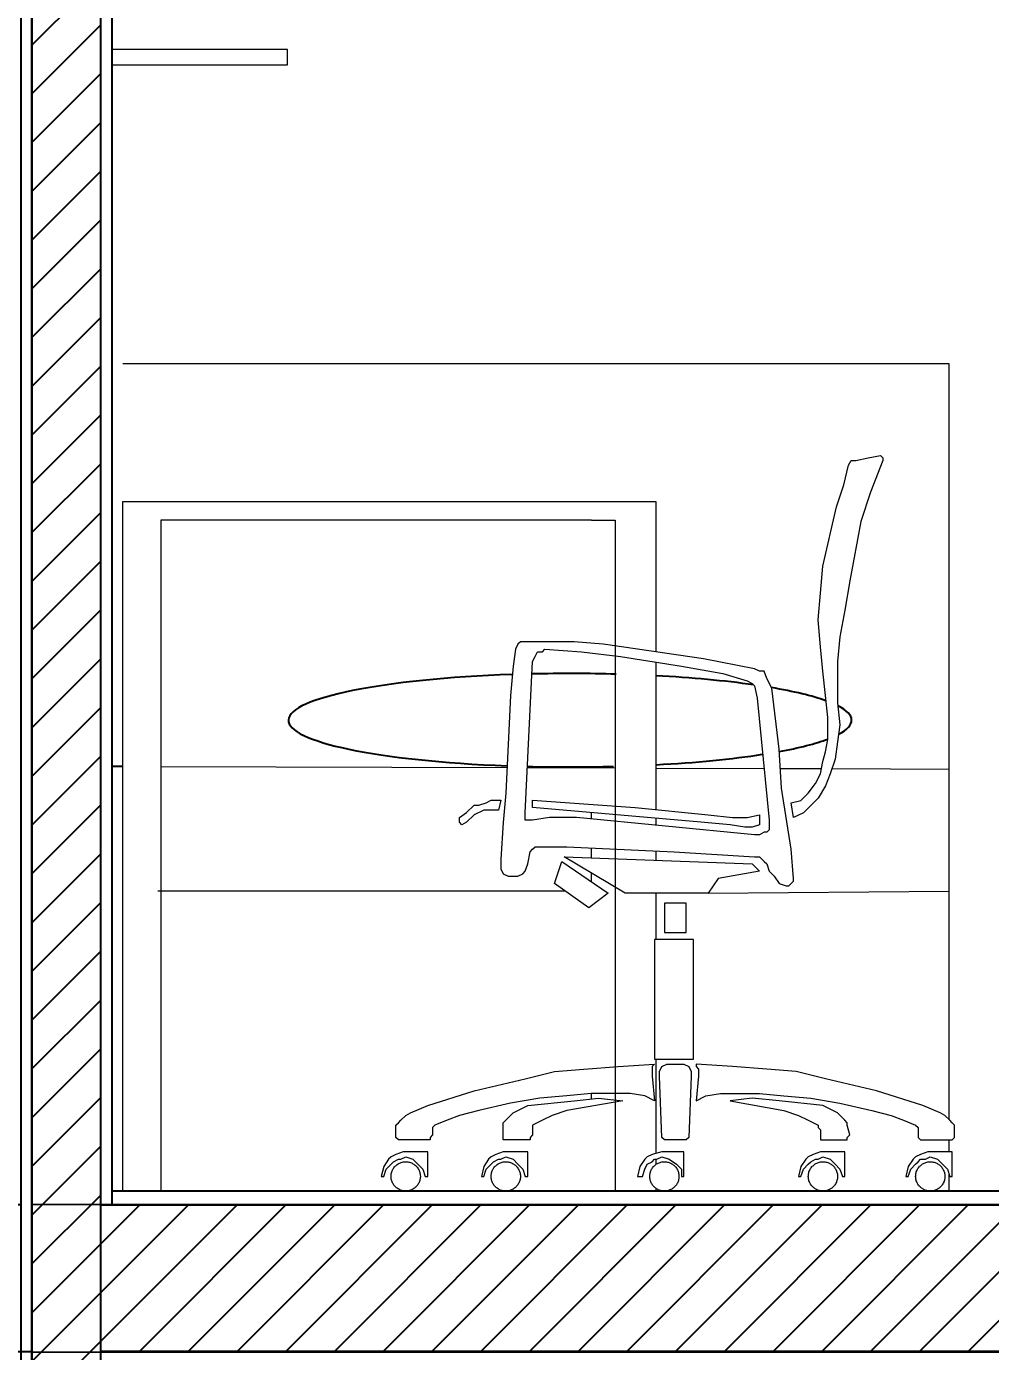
# Model space of a CAD drawing. Header units: centimetres. Extents: x -1332 to 7887, y -608 to 4152.
# Drawn here: x 2695.7 to 2800.6, y 3710.3 to 3854.5 of the extents above; entities that cross this region are included whole.
import ezdxf

# ---------------------------------------------------------------- set-up
doc = ezdxf.new("R2010")
doc.units = ezdxf.units.CM
doc.header["$MEASUREMENT"] = 0
doc.layers.get('DEFPOINTS').update_dxf_attribs({"color": 210})
doc.layers.add('ARREDI', color=252, linetype='Continuous', lineweight=18)
doc.layers.add('quote nuove', color=253, linetype='Continuous')
doc.layers.add('STRUTTURA', color=7, linetype='Continuous')
doc.styles.add('ARIAL', font='Arial.ttf')
doc.dimstyles.new('TICK_36', dxfattribs={"dimtxt": 3.6, "dimasz": 3.6, "dimexe": 1.8, "dimexo": 1.2, "dimgap": 1.8, "dimtad": 0, "dimdec": 0, "dimzin": 0, "dimdsep": 46, "dimtxsty": 'ARIAL', "dimblk": 'OBLIQUE', "dimcen": 1.8, "dimdle": 1.8, "dimclrd": 256, "dimclrt": 256, "dimadec": 0, "dimazin": 0, "dimtfac": 1, "dimtdec": 0, "dimtmove": 1, "dimatfit": 3, "dimldrblk": 'OPEN90', "dimfxl": 1, "dimtfill": 1, "dimtolj": 1, "dimtzin": 0, "dimarcsym": 0})

# ---------------------------------------------------------------- blocks, each defined once
blk = doc.blocks.new('_Oblique')
at = {"color": 0, "linetype": 'ByBlock', "lineweight": -2}
blk.add_line((-0.5, -0.5), (0.5, 0.5), dxfattribs=at)
blk = doc.blocks.new('*D429')
at = {"layer": 'DEFPOINTS', "color": 0, "linetype": 'ByBlock', "transparency": 16777216}
for p in [(2695.13, 3819.29), (2606.23, 3726.31), (2696.33, 3726.31)]:
    blk.add_point(p, dxfattribs=at)
at = {"layer": 'quote nuove', "linetype": 'ByBlock', "lineweight": -2, "transparency": 16777216}
for p, q in [((2606.23, 3821.09), (2606.23, 3777.18)), ((2606.23, 3724.51), (2606.23, 3768.42))]:
    blk.add_line(p, q, dxfattribs=at)
at = {"layer": 'quote nuove', "color": 0, "linetype": 'ByBlock', "lineweight": -2, "transparency": 16777216}
for p, q in [((2693.93, 3819.29), (2604.43, 3819.29)), ((2695.13, 3726.31), (2604.43, 3726.31))]:
    blk.add_line(p, q, dxfattribs=at)
at = {"layer": 'quote nuove', "linetype": 'ByBlock', "lineweight": -2, "transparency": 16777216, "xscale": 3.6, "yscale": 3.6, "zscale": 3.6}
for p, rotation in [((2606.23, 3819.29), 90), ((2606.23, 3726.31), 270)]:
    blk.add_blockref('_Oblique', p, dxfattribs=dict(at, rotation=rotation))
at = {"layer": 'quote nuove', "linetype": 'ByBlock', "transparency": 16777216, "insert": (2606.23, 3772.8), "char_height": 3.6, "attachment_point": 5, "rotation": 90, "style": 'ARIAL', "bg_fill": 3, "box_fill_scale": 1.25, "bg_fill_color": 256, "bg_fill_true_color": 13158600, "bg_fill_transparency": 0}
blk.add_mtext('\\A1;93', dxfattribs=at)
blk = doc.blocks.new('_Open90')
at = {"color": 0, "linetype": 'ByBlock', "lineweight": -2}
for p, q in [((-0.5, 0.5), (0, 0)), ((0, 0), (-1, 0)), ((0, 0), (-0.5, -0.5))]:
    blk.add_line(p, q, dxfattribs=at)
blk = doc.blocks.new('*D432')
at = {"layer": 'DEFPOINTS', "color": 0, "linetype": 'ByBlock', "transparency": 16777216}
for p in [(2606.23, 3710.3), (2697.53, 3710.3), (2695.13, 3681.29)]:
    blk.add_point(p, dxfattribs=at)
at = {"layer": 'quote nuove', "linetype": 'ByBlock', "lineweight": -2, "transparency": 16777216}
for p, q in [((2606.23, 3712.1), (2606.23, 3700.17)), ((2606.23, 3679.49), (2606.23, 3691.43))]:
    blk.add_line(p, q, dxfattribs=at)
at = {"layer": 'quote nuove', "color": 0, "linetype": 'ByBlock', "lineweight": -2, "transparency": 16777216}
for p, q in [((2696.33, 3710.3), (2604.43, 3710.3)), ((2693.93, 3681.29), (2604.43, 3681.29))]:
    blk.add_line(p, q, dxfattribs=at)
at = {"layer": 'quote nuove', "linetype": 'ByBlock', "lineweight": -2, "transparency": 16777216, "xscale": 3.6, "yscale": 3.6, "zscale": 3.6}
for p, rotation in [((2606.23, 3710.3), 90), ((2606.23, 3681.29), 270)]:
    blk.add_blockref('_Oblique', p, dxfattribs=dict(at, rotation=rotation))
at = {"layer": 'quote nuove', "linetype": 'ByBlock', "transparency": 16777216, "insert": (2606.23, 3695.8), "char_height": 3.6, "attachment_point": 5, "rotation": 90, "style": 'ARIAL', "bg_fill": 3, "box_fill_scale": 1.25, "bg_fill_color": 256, "bg_fill_true_color": 13158600, "bg_fill_transparency": 0}
blk.add_mtext('\\A1;30', dxfattribs=at)

msp = doc.modelspace()

# ---------------------------------------------------------------- hatches: boundary and pattern name
at = {"layer": 'STRUTTURA'}
h = msp.add_hatch(dxfattribs=at)
h.set_pattern_fill('ANSI31', color=0, scale=30)
h.paths.add_polyline_path([(3016.73, 4079.17), (3009.23, 4079.17), (3009.23, 3937.79), (3016.72, 3937.79)])
h.paths.add_polyline_path([(3315.73, 3726.29), (2703.83, 3726.29), (2703.83, 3710.36), (3315.73, 3710.36)])
h = msp.add_hatch(dxfattribs=at)
h.set_pattern_fill('ANSI31', color=0, scale=30)
h.paths.add_polyline_path([(2703.83, 3944.29), (2696.33, 3944.29), (2696.33, 3478.08), (2703.83, 3478.08), (2703.83, 3726.29), (2703.83, 3726.29)])

# ---------------------------------------------------------------- linework, layer by layer
at = {"layer": 'ARREDI'}
for p, q in [((2724.13, 3851.97), (2705.03, 3851.97)), ((2724.13, 3850.3), (2724.13, 3851.97)), ((2705.03, 3850.3), (2724.13, 3850.3)), ((2706.23, 3802.8), (2764.23, 3802.8)), ((2757.23, 3800.79), (2710.34, 3800.79)), ((2710.34, 3800.79), (2710.34, 3727.79)), ((2757.23, 3800.79), (2759.05, 3800.79)), ((2759.05, 3800.79), (2759.05, 3800.79)), ((2759.05, 3800.79), (2759.78, 3800.79)), ((2759.78, 3800.79), (2759.78, 3727.8)), ((2757.23, 3768.26), (2757.23, 3768.95)), ((2757.23, 3764.06), (2757.23, 3765.11)), ((2757.23, 3761.42), (2757.23, 3762.39)), ((2757.23, 3737.82), (2757.23, 3738.42)), ((2764.23, 3727.8), (2757.23, 3727.8))]:
    msp.add_line(p, q, dxfattribs=at)
at = {"layer": 'ARREDI', "lineweight": 0}
for p, q in [((2796.14, 3817.79), (2706.23, 3817.79)), ((2796.14, 3735.56), (2796.14, 3817.79)), ((2784.66, 3804.62), (2785.19, 3806.74)), ((2785.19, 3806.74), (2785.46, 3807.27)), ((2785.46, 3807.27), (2785.99, 3807.27)), ((2785.99, 3807.27), (2787.32, 3807.54)), ((2787.32, 3807.54), (2788.65, 3807.8)), ((2788.91, 3807.27), (2787.58, 3803.82)), ((2788.65, 3807.8), (2788.91, 3807.54)), ((2788.91, 3807.54), (2788.91, 3807.27)), ((2783.87, 3802.23), (2784.66, 3804.62)), ((2787.58, 3803.82), (2786.52, 3800.63)), ((2782.4, 3795.77), (2783.87, 3802.23)), ((2786.52, 3800.63), (2785.32, 3794.17)), ((2782.13, 3792.84), (2782.4, 3795.77)), ((2785.32, 3794.17), (2784.79, 3790.99)), ((2781.87, 3789.92), (2782.13, 3792.84)), ((2784.79, 3790.99), (2784.25, 3788.07)), ((2782.13, 3787), (2781.87, 3789.92)), ((2784.25, 3788.07), (2783.99, 3785.41)), ((2748.94, 3786.74), (2748.68, 3784.88)), ((2749.21, 3787.27), (2748.94, 3786.74)), ((2749.48, 3787.54), (2749.21, 3787.27)), ((2750.54, 3787.54), (2749.48, 3787.54)), ((2752.66, 3787.54), (2750.54, 3787.54)), ((2751.07, 3785.94), (2751.33, 3786.47)), ((2751.33, 3786.47), (2751.87, 3786.47)), ((2751.87, 3786.47), (2752.13, 3786.74)), ((2752.13, 3786.74), (2756.11, 3786.47)), ((2755.32, 3787.54), (2752.66, 3787.54)), ((2758.5, 3787.27), (2755.32, 3787.54)), ((2756.11, 3786.47), (2760.36, 3785.94)), ((2762.22, 3786.74), (2758.5, 3787.27)), ((2769.39, 3785.68), (2762.22, 3786.74)), ((2782.4, 3784.35), (2782.13, 3787)), ((2748.68, 3784.88), (2748.41, 3781.69)), ((2750.01, 3768.95), (2750.8, 3785.41)), ((2750.8, 3785.41), (2751.07, 3785.94)), ((2760.36, 3785.94), (2767, 3784.88)), ((2767, 3784.88), (2771.51, 3784.08)), ((2774.96, 3784.61), (2769.39, 3785.68)), ((2783.99, 3785.41), (2783.99, 3780.9)), ((2771.51, 3784.08), (2774.17, 3783.29)), ((2775.49, 3784.35), (2774.96, 3784.61)), ((2776.02, 3784.35), (2775.49, 3784.35)), ((2776.29, 3783.55), (2776.02, 3784.35)), ((2776.82, 3782.49), (2776.29, 3783.55)), ((2782.66, 3781.69), (2782.4, 3784.35)), ((2774.17, 3783.29), (2774.7, 3783.02)), ((2774.7, 3783.02), (2774.96, 3782.76)), ((2774.96, 3782.76), (2775.23, 3781.43)), ((2777.62, 3775.85), (2776.82, 3782.49)), ((2748.41, 3781.69), (2747.88, 3771.07)), ((2775.23, 3781.43), (2776.56, 3768.15)), ((2775.23, 3781.43), (2775.23, 3781.43)), ((2782.93, 3779.3), (2782.66, 3781.69)), ((2783.99, 3780.9), (2784.25, 3778.51)), ((2782.93, 3776.92), (2782.93, 3779.3)), ((2784.25, 3778.51), (2783.99, 3776.65)), ((2782.66, 3775.59), (2782.93, 3776.92)), ((2783.99, 3776.65), (2783.72, 3774.79)), ((2777.88, 3771.61), (2777.62, 3775.85)), ((2782.4, 3774.53), (2782.66, 3775.59)), ((2783.72, 3774.79), (2783.19, 3773.2)), ((2782.13, 3773.2), (2782.4, 3774.53)), ((2780.8, 3771.07), (2781.6, 3772.14)), ((2781.6, 3772.14), (2782.13, 3773.2)), ((2782.66, 3771.87), (2781.87, 3770.54)), ((2783.19, 3773.2), (2782.66, 3771.87)), ((2747.88, 3771.07), (2747.62, 3767.89)), ((2778.94, 3764.97), (2777.88, 3771.61)), ((2777.88, 3771.61), (2777.88, 3771.61)), ((2780.01, 3770.28), (2780.8, 3771.07)), ((2781.87, 3770.54), (2781.07, 3769.75)), ((2742.84, 3768.44), (2743.63, 3768.98)), ((2743.63, 3768.98), (2744.43, 3769.77)), ((2744.43, 3769.77), (2744.96, 3769.77)), ((2745.49, 3769.24), (2744.43, 3768.71)), ((2744.96, 3769.77), (2745.76, 3770.04)), ((2747.09, 3769.24), (2745.49, 3769.24)), ((2745.76, 3770.04), (2746.29, 3770.3)), ((2746.29, 3770.3), (2747.35, 3770.3)), ((2747.35, 3770.3), (2747.09, 3769.24)), ((2747.09, 3769.24), (2747.09, 3769.24)), ((2750.01, 3768.42), (2750.01, 3768.95)), ((2750.8, 3770.3), (2761.95, 3769.51)), ((2750.8, 3769.51), (2750.8, 3770.3)), ((2769.12, 3767.91), (2750.8, 3769.51)), ((2761.95, 3769.51), (2769.92, 3768.71)), ((2778.94, 3770.01), (2780.01, 3770.28)), ((2779.21, 3768.42), (2778.94, 3770.01)), ((2780.27, 3768.95), (2779.21, 3768.42)), ((2780.01, 3770.28), (2780.01, 3770.28)), ((2781.07, 3769.75), (2780.27, 3768.95)), ((2742.84, 3768.18), (2742.84, 3768.44)), ((2742.84, 3767.91), (2742.84, 3768.18)), ((2743.1, 3767.65), (2742.84, 3767.91)), ((2743.63, 3767.91), (2743.1, 3767.65)), ((2744.43, 3768.71), (2743.63, 3767.91)), ((2747.62, 3767.89), (2747.35, 3763.91)), ((2750.01, 3768.15), (2750.01, 3768.42)), ((2750.27, 3768.15), (2750.01, 3768.15)), ((2750.8, 3768.15), (2750.27, 3768.15)), ((2752.66, 3768.42), (2750.8, 3768.15)), ((2753.72, 3768.42), (2752.66, 3768.42)), ((2755.58, 3768.42), (2753.72, 3768.42)), ((2774.96, 3766.56), (2755.58, 3768.42)), ((2772.31, 3767.65), (2769.12, 3767.91)), ((2769.92, 3768.71), (2772.57, 3768.44)), ((2773.9, 3767.38), (2772.31, 3767.65)), ((2772.57, 3768.44), (2774.17, 3768.44)), ((2774.17, 3768.44), (2775.49, 3768.71)), ((2775.49, 3767.65), (2774.7, 3767.38)), ((2775.49, 3768.71), (2775.49, 3767.65)), ((2776.56, 3768.15), (2776.56, 3767.62)), ((2776.56, 3767.62), (2776.56, 3767.09)), ((2774.7, 3767.38), (2773.9, 3767.38)), ((2775.49, 3766.56), (2774.96, 3766.56)), ((2776.02, 3766.83), (2775.49, 3766.56)), ((2776.29, 3766.83), (2776.02, 3766.83)), ((2776.56, 3767.09), (2776.29, 3766.83)), ((2750.27, 3763.38), (2750.54, 3764.7)), ((2750.54, 3764.7), (2750.8, 3764.97)), ((2750.8, 3764.97), (2751.07, 3765.23)), ((2751.07, 3765.23), (2751.6, 3765.23)), ((2751.6, 3765.23), (2752.4, 3765.23)), ((2752.4, 3765.23), (2754.52, 3765.23)), ((2754.52, 3765.23), (2766.2, 3764.7)), ((2766.2, 3764.7), (2774.96, 3764.17)), ((2779.21, 3761.78), (2778.94, 3764.97)), ((2747.35, 3763.91), (2747.35, 3762.84)), ((2750.01, 3762.58), (2750.27, 3763.38)), ((2753.19, 3761.25), (2753.99, 3763.64)), ((2753.99, 3763.64), (2759.03, 3760.19)), ((2753.99, 3763.64), (2753.99, 3763.64)), ((2754.25, 3764.17), (2774.7, 3763.38)), ((2760.89, 3760.19), (2754.25, 3764.17)), ((2774.7, 3763.38), (2775.49, 3762.58)), ((2774.96, 3764.17), (2775.49, 3764.17)), ((2775.49, 3764.17), (2775.76, 3763.91)), ((2775.76, 3763.91), (2776.02, 3763.64)), ((2776.02, 3763.64), (2776.29, 3763.38)), ((2776.29, 3763.38), (2776.56, 3762.58)), ((2747.35, 3762.84), (2747.62, 3762.31)), ((2747.62, 3762.31), (2748.15, 3762.05)), ((2748.15, 3762.05), (2748.68, 3762.05)), ((2748.68, 3762.05), (2749.21, 3762.05)), ((2749.21, 3762.05), (2749.74, 3762.31)), ((2749.74, 3762.31), (2750.01, 3762.58)), ((2770.98, 3761.78), (2769.92, 3760.19)), ((2775.49, 3762.58), (2770.98, 3761.78)), ((2775.49, 3762.58), (2775.49, 3762.58)), ((2776.56, 3762.58), (2777.09, 3762.05)), ((2777.09, 3762.05), (2777.62, 3761.25)), ((2779.21, 3761.52), (2779.21, 3761.78)), ((2754.38, 3760.41), (2710.04, 3760.41)), ((2756.91, 3758.6), (2753.19, 3761.25)), ((2769.92, 3760.19), (2796.14, 3760.41)), ((2777.62, 3761.25), (2778.41, 3760.99)), ((2778.41, 3760.99), (2778.68, 3760.99)), ((2778.68, 3760.99), (2778.94, 3761.25)), ((2778.94, 3761.25), (2779.21, 3761.52)), ((2759.03, 3760.19), (2756.91, 3758.6)), ((2769.92, 3760.19), (2760.89, 3760.19)), ((2767.53, 3759.13), (2765.14, 3759.13)), ((2765.14, 3759.13), (2765.14, 3755.94)), ((2767.53, 3755.94), (2767.53, 3759.13)), ((2767.53, 3759.13), (2767.53, 3759.13)), ((2764.08, 3755.15), (2764.08, 3742.14)), ((2768.33, 3755.15), (2764.08, 3755.15)), ((2765.14, 3755.94), (2767.53, 3755.94)), ((2768.33, 3742.14), (2768.33, 3755.15)), ((2760.1, 3741.34), (2764.08, 3741.61)), ((2764.08, 3741.61), (2763.81, 3741.34)), ((2764.08, 3742.14), (2768.33, 3742.14)), ((2764.87, 3741.34), (2765.4, 3741.61)), ((2765.4, 3741.61), (2765.67, 3741.61)), ((2765.67, 3741.61), (2766.2, 3741.61)), ((2766.2, 3741.61), (2767, 3741.61)), ((2766.2, 3741.61), (2766.2, 3741.61)), ((2767, 3741.61), (2767.26, 3741.61)), ((2767.26, 3741.61), (2767.79, 3741.34)), ((2772.57, 3741.34), (2768.59, 3741.61)), ((2768.59, 3741.61), (2768.59, 3741.34)), ((2750.01, 3740.01), (2753.19, 3740.81)), ((2753.19, 3740.81), (2756.38, 3741.07)), ((2756.38, 3741.07), (2760.1, 3741.34)), ((2763.81, 3741.34), (2763.81, 3741.07)), ((2763.81, 3741.07), (2763.81, 3740.28)), ((2763.81, 3740.28), (2764.08, 3737.62)), ((2764.61, 3740.81), (2764.87, 3741.34)), ((2764.61, 3740.28), (2764.61, 3740.81)), ((2764.87, 3733.64), (2764.61, 3740.28)), ((2767.79, 3741.34), (2768.06, 3740.81)), ((2768.06, 3740.28), (2767.79, 3733.64)), ((2768.06, 3740.81), (2768.06, 3740.28)), ((2768.59, 3741.34), (2768.86, 3741.07)), ((2768.86, 3740.28), (2768.59, 3737.62)), ((2768.86, 3741.07), (2768.86, 3740.28)), ((2776.29, 3741.07), (2772.57, 3741.34)), ((2779.48, 3740.81), (2776.29, 3741.07)), ((2782.66, 3740.01), (2779.48, 3740.81)), ((2739.39, 3737.09), (2744.43, 3738.69)), ((2744.43, 3738.69), (2750.01, 3740.01)), ((2788.24, 3738.69), (2782.66, 3740.01)), ((2793.28, 3737.09), (2788.24, 3738.69)), ((2748.41, 3737.36), (2744.96, 3736.56)), ((2751.6, 3737.89), (2748.41, 3737.36)), ((2750.27, 3737.09), (2755.32, 3737.62)), ((2754.52, 3738.15), (2751.6, 3737.89)), ((2757.17, 3738.42), (2754.52, 3738.15)), ((2760.63, 3737.62), (2754.52, 3736.56)), ((2755.32, 3737.62), (2757.97, 3737.89)), ((2759.3, 3738.42), (2757.17, 3738.42)), ((2757.97, 3737.89), (2760.63, 3737.62)), ((2761.42, 3738.42), (2759.3, 3738.42)), ((2760.63, 3737.62), (2760.63, 3737.62)), ((2763.02, 3738.15), (2761.42, 3738.42)), ((2764.08, 3737.62), (2763.02, 3738.15)), ((2764.08, 3737.62), (2764.08, 3737.62)), ((2768.59, 3737.62), (2769.65, 3738.15)), ((2768.59, 3737.62), (2768.59, 3737.62)), ((2769.65, 3738.15), (2771.25, 3738.42)), ((2771.25, 3738.42), (2773.37, 3738.42)), ((2774.7, 3737.89), (2772.31, 3737.62)), ((2772.31, 3737.62), (2778.15, 3736.56)), ((2772.31, 3737.62), (2772.31, 3737.62)), ((2773.37, 3738.42), (2775.49, 3738.42)), ((2777.62, 3737.62), (2774.7, 3737.89)), ((2775.49, 3738.42), (2778.15, 3738.15)), ((2782.4, 3737.09), (2777.62, 3737.62)), ((2778.15, 3738.15), (2781.07, 3737.89)), ((2781.07, 3737.89), (2784.25, 3737.36)), ((2784.25, 3737.36), (2787.71, 3736.56)), ((2736.47, 3735.5), (2737, 3736.03)), ((2737, 3736.03), (2737.53, 3736.3)), ((2737.53, 3736.3), (2739.39, 3737.09)), ((2742.84, 3736.03), (2741.51, 3735.5)), ((2744.96, 3736.56), (2742.84, 3736.03)), ((2747.88, 3735.5), (2748.68, 3736.3)), ((2748.68, 3736.3), (2750.27, 3737.09)), ((2752.93, 3736.03), (2751.87, 3735.5)), ((2754.52, 3736.56), (2752.93, 3736.03)), ((2778.15, 3736.56), (2779.74, 3736.03)), ((2779.74, 3736.03), (2780.8, 3735.5)), ((2783.99, 3736.3), (2782.4, 3737.09)), ((2784.79, 3735.5), (2783.99, 3736.3)), ((2787.71, 3736.56), (2789.83, 3736.03)), ((2789.83, 3736.03), (2791.16, 3735.5)), ((2795.14, 3736.3), (2793.28, 3737.09)), ((2795.67, 3736.03), (2795.14, 3736.3)), ((2796.2, 3735.5), (2795.67, 3736.03)), ((2735.94, 3734.97), (2736.2, 3735.23)), ((2735.94, 3733.91), (2735.94, 3734.97)), ((2736.2, 3735.23), (2736.47, 3735.5)), ((2740.18, 3734.97), (2739.92, 3734.7)), ((2739.92, 3734.7), (2739.92, 3734.44)), ((2739.92, 3734.44), (2739.92, 3733.91)), ((2741.51, 3735.5), (2740.18, 3734.97)), ((2747.62, 3735.23), (2747.88, 3735.5)), ((2747.62, 3734.97), (2747.62, 3735.23)), ((2747.62, 3733.91), (2747.62, 3734.97)), ((2751.87, 3735.5), (2750.8, 3734.97)), ((2750.8, 3734.97), (2750.8, 3734.7)), ((2750.8, 3734.7), (2750.8, 3734.44)), ((2750.8, 3734.44), (2750.8, 3733.91)), ((2780.8, 3735.5), (2781.87, 3734.97)), ((2781.87, 3734.97), (2781.87, 3734.7)), ((2781.87, 3734.7), (2782.13, 3734.44)), ((2782.13, 3734.44), (2782.13, 3733.91)), ((2785.05, 3735.23), (2784.79, 3735.5)), ((2785.05, 3734.97), (2785.05, 3735.23)), ((2785.32, 3733.91), (2785.05, 3734.97)), ((2791.16, 3735.5), (2792.48, 3734.97)), ((2792.48, 3734.97), (2792.75, 3734.7)), ((2792.75, 3734.7), (2792.75, 3734.44)), ((2792.75, 3734.44), (2792.75, 3733.91)), ((2796.47, 3735.23), (2796.2, 3735.5)), ((2796.73, 3734.97), (2796.47, 3735.23)), ((2796.73, 3733.91), (2796.73, 3734.97)), ((2735.94, 3733.64), (2735.94, 3733.91)), ((2736.2, 3733.38), (2735.94, 3733.64)), ((2736.47, 3733.38), (2736.2, 3733.38)), ((2736.73, 3733.38), (2736.47, 3733.38)), ((2739.12, 3733.38), (2736.73, 3733.38)), ((2739.65, 3733.38), (2739.12, 3733.38)), ((2739.92, 3733.91), (2739.65, 3733.64)), ((2739.65, 3733.64), (2739.65, 3733.38)), ((2747.62, 3733.64), (2747.62, 3733.91)), ((2747.62, 3733.38), (2747.62, 3733.64)), ((2747.88, 3733.38), (2747.62, 3733.38)), ((2748.15, 3733.38), (2747.88, 3733.38)), ((2750.01, 3733.38), (2748.15, 3733.38)), ((2750.54, 3733.38), (2750.01, 3733.38)), ((2750.8, 3733.91), (2750.54, 3733.64)), ((2750.54, 3733.64), (2750.54, 3733.38)), ((2765.14, 3733.38), (2764.87, 3733.64)), ((2766.2, 3733.38), (2765.14, 3733.38)), ((2767.26, 3733.38), (2766.2, 3733.38)), ((2767.53, 3733.38), (2767.26, 3733.38)), ((2767.79, 3733.64), (2767.53, 3733.38)), ((2782.13, 3733.91), (2782.13, 3733.64)), ((2782.13, 3733.64), (2782.13, 3733.38)), ((2782.13, 3733.38), (2782.66, 3733.38)), ((2782.66, 3733.38), (2784.52, 3733.38)), ((2784.52, 3733.38), (2784.79, 3733.38)), ((2784.79, 3733.38), (2785.05, 3733.38)), ((2785.05, 3733.64), (2785.32, 3733.91)), ((2785.05, 3733.38), (2785.05, 3733.64)), ((2792.75, 3733.91), (2792.75, 3733.64)), ((2792.75, 3733.64), (2793.02, 3733.38)), ((2793.02, 3733.38), (2793.55, 3733.38)), ((2793.55, 3733.38), (2795.94, 3733.38)), ((2795.94, 3733.38), (2796.2, 3733.38)), ((2796.14, 3732.05), (2796.14, 3733.38)), ((2796.2, 3733.38), (2796.47, 3733.38)), ((2796.47, 3733.38), (2796.73, 3733.64)), ((2796.73, 3733.64), (2796.73, 3733.91)), ((2735.4, 3731.52), (2735.14, 3731.25)), ((2735.94, 3731.78), (2735.4, 3731.52)), ((2736.73, 3732.05), (2735.94, 3731.78)), ((2736.47, 3731.25), (2737, 3731.52)), ((2739.39, 3732.05), (2736.73, 3732.05)), ((2737, 3731.52), (2737.79, 3731.25)), ((2739.39, 3729.39), (2739.39, 3732.05)), ((2746.29, 3731.52), (2746.02, 3731.25)), ((2746.82, 3731.78), (2746.29, 3731.52)), ((2747.62, 3732.05), (2746.82, 3731.78)), ((2747.35, 3731.25), (2747.88, 3731.52)), ((2750.27, 3732.05), (2747.62, 3732.05)), ((2747.88, 3731.52), (2748.68, 3731.25)), ((2750.27, 3729.39), (2750.27, 3732.05)), ((2763.28, 3731.52), (2763.02, 3731.25)), ((2763.81, 3731.78), (2763.28, 3731.52)), ((2764.87, 3732.05), (2763.81, 3731.78)), ((2764.34, 3731.25), (2764.87, 3731.52)), ((2767.26, 3732.05), (2764.87, 3732.05)), ((2764.87, 3731.52), (2765.67, 3731.25)), ((2767.26, 3729.39), (2767.26, 3732.05)), ((2780.8, 3731.52), (2780.54, 3731.25)), ((2781.33, 3731.78), (2780.8, 3731.52)), ((2782.13, 3732.05), (2781.33, 3731.78)), ((2781.87, 3731.25), (2782.4, 3731.52)), ((2784.79, 3732.05), (2782.13, 3732.05)), ((2782.4, 3731.52), (2783.19, 3731.25)), ((2784.79, 3729.39), (2784.79, 3732.05)), ((2792.48, 3731.52), (2792.22, 3731.25)), ((2793.02, 3731.78), (2792.48, 3731.52)), ((2793.81, 3732.05), (2793.02, 3731.78)), ((2793.55, 3731.25), (2794.08, 3731.52)), ((2796.47, 3732.05), (2793.81, 3732.05)), ((2794.08, 3731.52), (2794.87, 3731.25)), ((2796.47, 3729.39), (2796.47, 3732.05)), ((2734.61, 3730.46), (2734.34, 3729.39)), ((2735.14, 3731.25), (2734.61, 3730.46)), ((2734.61, 3729.39), (2734.87, 3730.19)), ((2734.87, 3730.19), (2735.4, 3730.72)), ((2735.4, 3730.72), (2735.67, 3730.99)), ((2735.52, 3729.99), (2735.56, 3730.08)), ((2735.56, 3730.08), (2735.61, 3730.17)), ((2735.61, 3730.17), (2735.66, 3730.25)), ((2735.66, 3730.25), (2735.72, 3730.34)), ((2735.67, 3730.99), (2736.2, 3731.25)), ((2735.72, 3730.34), (2735.78, 3730.42)), ((2735.78, 3730.42), (2735.84, 3730.49)), ((2735.84, 3730.49), (2735.92, 3730.56)), ((2735.92, 3730.56), (2735.99, 3730.63)), ((2735.99, 3730.63), (2736.07, 3730.69)), ((2736.07, 3730.69), (2736.16, 3730.75)), ((2736.16, 3730.75), (2736.25, 3730.8)), ((2736.2, 3731.25), (2736.47, 3731.25)), ((2736.25, 3730.8), (2736.34, 3730.84)), ((2736.34, 3730.84), (2736.43, 3730.88)), ((2736.43, 3730.88), (2736.52, 3730.91)), ((2736.52, 3730.91), (2736.62, 3730.94)), ((2736.62, 3730.94), (2736.72, 3730.96)), ((2736.72, 3730.96), (2736.82, 3730.98)), ((2736.82, 3730.98), (2736.92, 3730.98)), ((2736.92, 3730.98), (2737.02, 3730.99)), ((2737.02, 3730.99), (2737.12, 3730.98)), ((2737.12, 3730.98), (2737.22, 3730.97)), ((2737.22, 3730.97), (2737.32, 3730.95)), ((2737.32, 3730.95), (2737.42, 3730.93)), ((2737.42, 3730.93), (2737.52, 3730.9)), ((2737.52, 3730.9), (2737.61, 3730.86)), ((2737.61, 3730.86), (2737.71, 3730.82)), ((2737.71, 3730.82), (2737.79, 3730.77)), ((2737.79, 3731.25), (2738.33, 3730.72)), ((2737.79, 3730.77), (2737.88, 3730.72)), ((2737.88, 3730.72), (2737.96, 3730.66)), ((2737.96, 3730.66), (2738.04, 3730.6)), ((2738.04, 3730.6), (2738.12, 3730.53)), ((2738.12, 3730.53), (2738.18, 3730.46)), ((2738.18, 3730.46), (2738.25, 3730.38)), ((2738.25, 3730.38), (2738.31, 3730.3)), ((2738.31, 3730.3), (2738.36, 3730.21)), ((2738.33, 3730.72), (2738.86, 3730.19)), ((2738.36, 3730.21), (2738.41, 3730.12)), ((2738.41, 3730.12), (2738.46, 3730.03)), ((2738.46, 3730.03), (2738.49, 3729.94)), ((2738.86, 3730.19), (2739.12, 3729.39)), ((2745.49, 3730.46), (2745.23, 3729.39)), ((2746.02, 3731.25), (2745.49, 3730.46)), ((2745.49, 3729.39), (2745.76, 3730.19)), ((2745.76, 3730.19), (2746.29, 3730.72)), ((2746.29, 3730.72), (2746.56, 3730.99)), ((2746.4, 3729.99), (2746.44, 3730.08)), ((2746.44, 3730.08), (2746.49, 3730.17)), ((2746.49, 3730.17), (2746.54, 3730.25)), ((2746.54, 3730.25), (2746.6, 3730.34)), ((2746.56, 3730.99), (2747.09, 3731.25)), ((2746.6, 3730.34), (2746.66, 3730.42)), ((2746.66, 3730.42), (2746.73, 3730.49)), ((2746.73, 3730.49), (2746.8, 3730.56)), ((2746.8, 3730.56), (2746.88, 3730.63)), ((2746.88, 3730.63), (2746.96, 3730.69)), ((2746.96, 3730.69), (2747.04, 3730.75)), ((2747.04, 3730.75), (2747.13, 3730.8)), ((2747.09, 3731.25), (2747.35, 3731.25)), ((2747.13, 3730.8), (2747.22, 3730.84)), ((2747.22, 3730.84), (2747.31, 3730.88)), ((2747.31, 3730.88), (2747.41, 3730.91)), ((2747.41, 3730.91), (2747.51, 3730.94)), ((2747.51, 3730.94), (2747.61, 3730.96)), ((2747.61, 3730.96), (2747.71, 3730.98)), ((2747.71, 3730.98), (2747.81, 3730.98)), ((2747.81, 3730.98), (2747.91, 3730.99)), ((2747.91, 3730.99), (2748.01, 3730.98)), ((2748.01, 3730.98), (2748.11, 3730.97)), ((2748.11, 3730.97), (2748.21, 3730.95)), ((2748.21, 3730.95), (2748.31, 3730.93)), ((2748.31, 3730.93), (2748.4, 3730.9)), ((2748.4, 3730.9), (2748.5, 3730.86)), ((2748.5, 3730.86), (2748.59, 3730.82)), ((2748.59, 3730.82), (2748.68, 3730.77)), ((2748.68, 3731.25), (2749.21, 3730.72)), ((2748.68, 3730.77), (2748.77, 3730.72)), ((2748.77, 3730.72), (2748.85, 3730.66)), ((2748.85, 3730.66), (2748.93, 3730.6)), ((2748.93, 3730.6), (2749, 3730.53)), ((2749, 3730.53), (2749.07, 3730.46)), ((2749.07, 3730.46), (2749.13, 3730.38)), ((2749.13, 3730.38), (2749.19, 3730.3)), ((2749.19, 3730.3), (2749.25, 3730.21)), ((2749.21, 3730.72), (2749.74, 3730.19)), ((2749.25, 3730.21), (2749.3, 3730.12)), ((2749.3, 3730.12), (2749.34, 3730.03)), ((2749.34, 3730.03), (2749.38, 3729.94)), ((2749.74, 3730.19), (2750.01, 3729.39)), ((2762.48, 3730.46), (2762.22, 3729.39)), ((2763.02, 3731.25), (2762.48, 3730.46)), ((2762.75, 3729.39), (2763.02, 3730.19)), ((2763.02, 3730.19), (2763.28, 3730.72)), ((2763.28, 3730.72), (2763.81, 3730.99)), ((2763.66, 3729.99), (2763.7, 3730.08)), ((2763.7, 3730.08), (2763.75, 3730.17)), ((2763.75, 3730.17), (2763.8, 3730.25)), ((2763.8, 3730.25), (2763.86, 3730.34)), ((2763.81, 3730.99), (2764.08, 3731.25)), ((2763.86, 3730.34), (2763.92, 3730.42)), ((2763.92, 3730.42), (2763.99, 3730.49)), ((2763.99, 3730.49), (2764.06, 3730.56)), ((2764.06, 3730.56), (2764.13, 3730.63)), ((2764.08, 3731.25), (2764.34, 3731.25)), ((2764.13, 3730.63), (2764.22, 3730.69)), ((2764.22, 3730.69), (2764.3, 3730.75)), ((2764.3, 3730.75), (2764.39, 3730.8)), ((2764.39, 3730.8), (2764.48, 3730.84)), ((2764.48, 3730.84), (2764.57, 3730.88)), ((2764.57, 3730.88), (2764.67, 3730.91)), ((2764.67, 3730.91), (2764.76, 3730.94)), ((2764.76, 3730.94), (2764.86, 3730.96)), ((2764.86, 3730.96), (2764.96, 3730.98)), ((2764.96, 3730.98), (2765.06, 3730.98)), ((2765.06, 3730.98), (2765.16, 3730.99)), ((2765.16, 3730.99), (2765.27, 3730.98)), ((2765.27, 3730.98), (2765.37, 3730.97)), ((2765.37, 3730.97), (2765.47, 3730.95)), ((2765.47, 3730.95), (2765.56, 3730.93)), ((2765.56, 3730.93), (2765.66, 3730.9)), ((2765.66, 3730.9), (2765.75, 3730.86)), ((2765.67, 3731.25), (2766.47, 3730.72)), ((2765.75, 3730.86), (2765.85, 3730.82)), ((2765.85, 3730.82), (2765.94, 3730.77)), ((2765.94, 3730.77), (2766.02, 3730.72)), ((2766.02, 3730.72), (2766.1, 3730.66)), ((2766.1, 3730.66), (2766.18, 3730.6)), ((2766.18, 3730.6), (2766.26, 3730.53)), ((2766.26, 3730.53), (2766.33, 3730.46)), ((2766.33, 3730.46), (2766.39, 3730.38)), ((2766.39, 3730.38), (2766.45, 3730.3)), ((2766.45, 3730.3), (2766.51, 3730.21)), ((2766.47, 3730.72), (2767, 3730.19)), ((2766.51, 3730.21), (2766.56, 3730.12)), ((2766.56, 3730.12), (2766.6, 3730.03)), ((2766.6, 3730.03), (2766.64, 3729.94)), ((2767, 3730.19), (2767, 3729.39)), ((2780.01, 3730.46), (2779.74, 3729.39)), ((2780.54, 3731.25), (2780.01, 3730.46)), ((2780.01, 3729.39), (2780.27, 3730.19)), ((2780.27, 3730.19), (2780.8, 3730.72)), ((2780.8, 3730.72), (2781.07, 3730.99)), ((2780.92, 3729.99), (2780.96, 3730.08)), ((2780.96, 3730.08), (2781, 3730.17)), ((2781, 3730.17), (2781.06, 3730.25)), ((2781.06, 3730.25), (2781.11, 3730.34)), ((2781.07, 3730.99), (2781.6, 3731.25)), ((2781.11, 3730.34), (2781.18, 3730.42)), ((2781.18, 3730.42), (2781.24, 3730.49)), ((2781.24, 3730.49), (2781.32, 3730.56)), ((2781.32, 3730.56), (2781.39, 3730.63)), ((2781.39, 3730.63), (2781.47, 3730.69)), ((2781.47, 3730.69), (2781.56, 3730.75)), ((2781.56, 3730.75), (2781.64, 3730.8)), ((2781.6, 3731.25), (2781.87, 3731.25)), ((2781.64, 3730.8), (2781.73, 3730.84)), ((2781.73, 3730.84), (2781.83, 3730.88)), ((2781.83, 3730.88), (2781.92, 3730.91)), ((2781.92, 3730.91), (2782.02, 3730.94)), ((2782.02, 3730.94), (2782.12, 3730.96)), ((2782.12, 3730.96), (2782.22, 3730.98)), ((2782.22, 3730.98), (2782.32, 3730.98)), ((2782.32, 3730.98), (2782.42, 3730.99)), ((2782.42, 3730.99), (2782.52, 3730.98)), ((2782.52, 3730.98), (2782.62, 3730.97)), ((2782.62, 3730.97), (2782.72, 3730.95)), ((2782.72, 3730.95), (2782.82, 3730.93)), ((2782.82, 3730.93), (2782.92, 3730.9)), ((2782.92, 3730.9), (2783.01, 3730.86)), ((2783.01, 3730.86), (2783.1, 3730.82)), ((2783.1, 3730.82), (2783.19, 3730.77)), ((2783.19, 3731.25), (2783.72, 3730.72)), ((2783.19, 3730.77), (2783.28, 3730.72)), ((2783.28, 3730.72), (2783.36, 3730.66)), ((2783.36, 3730.66), (2783.44, 3730.6)), ((2783.44, 3730.6), (2783.51, 3730.53)), ((2783.51, 3730.53), (2783.58, 3730.46)), ((2783.58, 3730.46), (2783.65, 3730.38)), ((2783.65, 3730.38), (2783.71, 3730.3)), ((2783.71, 3730.3), (2783.76, 3730.21)), ((2783.72, 3730.72), (2784.25, 3730.19)), ((2783.76, 3730.21), (2783.81, 3730.12)), ((2783.81, 3730.12), (2783.86, 3730.03)), ((2783.86, 3730.03), (2783.89, 3729.94)), ((2784.25, 3730.19), (2784.52, 3729.39)), ((2791.69, 3730.46), (2791.42, 3729.39)), ((2792.22, 3731.25), (2791.69, 3730.46)), ((2791.69, 3729.39), (2791.95, 3730.19)), ((2791.95, 3730.19), (2792.48, 3730.72)), ((2792.48, 3730.72), (2792.75, 3730.99)), ((2792.6, 3729.99), (2792.64, 3730.08)), ((2792.64, 3730.08), (2792.69, 3730.17)), ((2792.69, 3730.17), (2792.74, 3730.25)), ((2792.74, 3730.25), (2792.79, 3730.34)), ((2792.75, 3730.99), (2793.02, 3731.25)), ((2792.79, 3730.34), (2792.86, 3730.42)), ((2792.86, 3730.42), (2792.92, 3730.49)), ((2792.92, 3730.49), (2793, 3730.56)), ((2793, 3730.56), (2793.07, 3730.63)), ((2793.02, 3731.25), (2793.55, 3731.25)), ((2793.07, 3730.63), (2793.15, 3730.69)), ((2793.15, 3730.69), (2793.24, 3730.75)), ((2793.24, 3730.75), (2793.33, 3730.8)), ((2793.33, 3730.8), (2793.42, 3730.84)), ((2793.42, 3730.84), (2793.51, 3730.88)), ((2793.51, 3730.88), (2793.6, 3730.91)), ((2793.6, 3730.91), (2793.7, 3730.94)), ((2793.7, 3730.94), (2793.8, 3730.96)), ((2793.8, 3730.96), (2793.9, 3730.98)), ((2793.9, 3730.98), (2794, 3730.98)), ((2794, 3730.98), (2794.1, 3730.99)), ((2794.1, 3730.99), (2794.2, 3730.98)), ((2794.2, 3730.98), (2794.3, 3730.97)), ((2794.3, 3730.97), (2794.4, 3730.95)), ((2794.4, 3730.95), (2794.5, 3730.93)), ((2794.5, 3730.93), (2794.6, 3730.9)), ((2794.6, 3730.9), (2794.69, 3730.86)), ((2794.69, 3730.86), (2794.78, 3730.82)), ((2794.78, 3730.82), (2794.87, 3730.77)), ((2794.87, 3731.25), (2795.4, 3730.72)), ((2794.87, 3730.77), (2794.96, 3730.72)), ((2794.96, 3730.72), (2795.04, 3730.66)), ((2795.04, 3730.66), (2795.12, 3730.6)), ((2795.12, 3730.6), (2795.19, 3730.53)), ((2795.19, 3730.53), (2795.26, 3730.46)), ((2795.26, 3730.46), (2795.33, 3730.38)), ((2795.33, 3730.38), (2795.39, 3730.3)), ((2795.39, 3730.3), (2795.44, 3730.21)), ((2795.4, 3730.72), (2795.94, 3730.19)), ((2795.44, 3730.21), (2795.49, 3730.12)), ((2795.49, 3730.12), (2795.54, 3730.03)), ((2795.54, 3730.03), (2795.57, 3729.94)), ((2795.94, 3730.19), (2796.2, 3729.39)), ((2734.34, 3729.39), (2734.61, 3729.39)), ((2734.34, 3729.39), (2734.34, 3729.39)), ((2735.4, 3729.39), (2735.41, 3729.49)), ((2735.41, 3729.29), (2735.4, 3729.39)), ((2735.41, 3729.49), (2735.42, 3729.6)), ((2735.42, 3729.19), (2735.41, 3729.29)), ((2735.42, 3729.6), (2735.43, 3729.69)), ((2735.43, 3729.09), (2735.42, 3729.19)), ((2735.43, 3729.69), (2735.46, 3729.79)), ((2735.46, 3728.99), (2735.43, 3729.09)), ((2735.46, 3729.79), (2735.48, 3729.89)), ((2735.48, 3728.9), (2735.46, 3728.99)), ((2735.48, 3729.89), (2735.52, 3729.99)), ((2735.52, 3728.8), (2735.48, 3728.9)), ((2735.56, 3728.71), (2735.52, 3728.8)), ((2735.61, 3728.62), (2735.56, 3728.71)), ((2735.66, 3728.53), (2735.61, 3728.62)), ((2738.36, 3728.58), (2738.31, 3728.49)), ((2738.41, 3728.66), (2738.36, 3728.58)), ((2738.46, 3728.75), (2738.41, 3728.66)), ((2738.49, 3728.85), (2738.46, 3728.75)), ((2738.49, 3729.94), (2738.53, 3729.84)), ((2738.53, 3728.94), (2738.49, 3728.85)), ((2738.53, 3729.84), (2738.55, 3729.74)), ((2738.55, 3729.04), (2738.53, 3728.94)), ((2738.55, 3729.74), (2738.57, 3729.65)), ((2738.57, 3729.14), (2738.55, 3729.04)), ((2738.57, 3729.65), (2738.58, 3729.54)), ((2738.58, 3729.24), (2738.57, 3729.14)), ((2738.58, 3729.54), (2738.59, 3729.44)), ((2738.59, 3729.34), (2738.58, 3729.24)), ((2738.59, 3729.44), (2738.59, 3729.34)), ((2739.12, 3729.39), (2739.39, 3729.39)), ((2745.23, 3729.39), (2745.49, 3729.39)), ((2745.23, 3729.39), (2745.23, 3729.39)), ((2746.29, 3729.49), (2746.3, 3729.6)), ((2746.29, 3729.39), (2746.29, 3729.49)), ((2746.29, 3729.29), (2746.29, 3729.39)), ((2746.3, 3729.19), (2746.29, 3729.29)), ((2746.3, 3729.6), (2746.32, 3729.69)), ((2746.32, 3729.09), (2746.3, 3729.19)), ((2746.32, 3729.69), (2746.34, 3729.79)), ((2746.34, 3728.99), (2746.32, 3729.09)), ((2746.34, 3729.79), (2746.37, 3729.89)), ((2746.37, 3728.9), (2746.34, 3728.99)), ((2746.37, 3729.89), (2746.4, 3729.99)), ((2746.4, 3728.8), (2746.37, 3728.9)), ((2746.44, 3728.71), (2746.4, 3728.8)), ((2746.49, 3728.62), (2746.44, 3728.71)), ((2746.54, 3728.53), (2746.49, 3728.62)), ((2749.25, 3728.58), (2749.19, 3728.49)), ((2749.3, 3728.66), (2749.25, 3728.58)), ((2749.34, 3728.75), (2749.3, 3728.66)), ((2749.38, 3728.85), (2749.34, 3728.75)), ((2749.38, 3729.94), (2749.41, 3729.84)), ((2749.41, 3728.94), (2749.38, 3728.85)), ((2749.41, 3729.84), (2749.44, 3729.74)), ((2749.44, 3729.04), (2749.41, 3728.94)), ((2749.44, 3729.74), (2749.46, 3729.65)), ((2749.46, 3729.14), (2749.44, 3729.04)), ((2749.46, 3729.65), (2749.47, 3729.54)), ((2749.47, 3729.24), (2749.46, 3729.14)), ((2749.47, 3729.54), (2749.47, 3729.44)), ((2749.47, 3729.44), (2749.47, 3729.34)), ((2749.47, 3729.34), (2749.47, 3729.24)), ((2750.01, 3729.39), (2750.27, 3729.39)), ((2762.22, 3729.39), (2762.75, 3729.39)), ((2762.22, 3729.39), (2762.22, 3729.39)), ((2763.55, 3729.49), (2763.56, 3729.6)), ((2763.55, 3729.39), (2763.55, 3729.49)), ((2763.55, 3729.29), (2763.55, 3729.39)), ((2763.56, 3729.19), (2763.55, 3729.29)), ((2763.56, 3729.6), (2763.58, 3729.69)), ((2763.58, 3729.09), (2763.56, 3729.19)), ((2763.58, 3729.69), (2763.6, 3729.79)), ((2763.6, 3728.99), (2763.58, 3729.09)), ((2763.6, 3729.79), (2763.63, 3729.89)), ((2763.63, 3728.9), (2763.6, 3728.99)), ((2763.63, 3729.89), (2763.66, 3729.99)), ((2763.66, 3728.8), (2763.63, 3728.9)), ((2763.7, 3728.71), (2763.66, 3728.8)), ((2763.75, 3728.62), (2763.7, 3728.71)), ((2763.8, 3728.53), (2763.75, 3728.62)), ((2766.51, 3728.58), (2766.45, 3728.49)), ((2766.56, 3728.66), (2766.51, 3728.58)), ((2766.6, 3728.75), (2766.56, 3728.66)), ((2766.64, 3728.85), (2766.6, 3728.75)), ((2766.64, 3729.94), (2766.67, 3729.84)), ((2766.67, 3728.94), (2766.64, 3728.85)), ((2766.67, 3729.84), (2766.69, 3729.74)), ((2766.69, 3729.04), (2766.67, 3728.94)), ((2766.69, 3729.74), (2766.71, 3729.65)), ((2766.71, 3729.14), (2766.69, 3729.04)), ((2766.71, 3729.65), (2766.73, 3729.54)), ((2766.73, 3729.24), (2766.71, 3729.14)), ((2766.73, 3729.54), (2766.73, 3729.44)), ((2766.73, 3729.44), (2766.73, 3729.34)), ((2766.73, 3729.34), (2766.73, 3729.24)), ((2767, 3729.39), (2767.26, 3729.39)), ((2779.74, 3729.39), (2780.01, 3729.39)), ((2779.74, 3729.39), (2779.74, 3729.39)), ((2780.8, 3729.39), (2780.81, 3729.49)), ((2780.81, 3729.29), (2780.8, 3729.39)), ((2780.81, 3729.49), (2780.82, 3729.6)), ((2780.82, 3729.19), (2780.81, 3729.29)), ((2780.82, 3729.6), (2780.83, 3729.69)), ((2780.83, 3729.09), (2780.82, 3729.19)), ((2780.83, 3729.69), (2780.85, 3729.79)), ((2780.85, 3728.99), (2780.83, 3729.09)), ((2780.85, 3729.79), (2780.88, 3729.89)), ((2780.88, 3728.9), (2780.85, 3728.99)), ((2780.88, 3729.89), (2780.92, 3729.99)), ((2780.92, 3728.8), (2780.88, 3728.9)), ((2780.96, 3728.71), (2780.92, 3728.8)), ((2781, 3728.62), (2780.96, 3728.71)), ((2781.06, 3728.53), (2781, 3728.62)), ((2783.76, 3728.58), (2783.71, 3728.49)), ((2783.81, 3728.66), (2783.76, 3728.58)), ((2783.86, 3728.75), (2783.81, 3728.66)), ((2783.89, 3728.85), (2783.86, 3728.75)), ((2783.89, 3729.94), (2783.92, 3729.84)), ((2783.92, 3728.94), (2783.89, 3728.85)), ((2783.92, 3729.84), (2783.95, 3729.74)), ((2783.95, 3729.04), (2783.92, 3728.94)), ((2783.95, 3729.74), (2783.97, 3729.65)), ((2783.97, 3729.14), (2783.95, 3729.04)), ((2783.97, 3729.65), (2783.98, 3729.54)), ((2783.98, 3729.24), (2783.97, 3729.14)), ((2783.98, 3729.54), (2783.99, 3729.44)), ((2783.99, 3729.34), (2783.98, 3729.24)), ((2783.99, 3729.44), (2783.99, 3729.34)), ((2784.52, 3729.39), (2784.79, 3729.39)), ((2791.42, 3729.39), (2791.69, 3729.39)), ((2791.42, 3729.39), (2791.42, 3729.39)), ((2792.48, 3729.39), (2792.49, 3729.49)), ((2792.49, 3729.29), (2792.48, 3729.39)), ((2792.49, 3729.49), (2792.5, 3729.6)), ((2792.5, 3729.19), (2792.49, 3729.29)), ((2792.5, 3729.6), (2792.51, 3729.69)), ((2792.51, 3729.09), (2792.5, 3729.19)), ((2792.51, 3729.69), (2792.54, 3729.79)), ((2792.54, 3728.99), (2792.51, 3729.09)), ((2792.54, 3729.79), (2792.56, 3729.89)), ((2792.56, 3728.9), (2792.54, 3728.99)), ((2792.56, 3729.89), (2792.6, 3729.99)), ((2792.6, 3728.8), (2792.56, 3728.9)), ((2792.64, 3728.71), (2792.6, 3728.8)), ((2792.69, 3728.62), (2792.64, 3728.71)), ((2792.74, 3728.53), (2792.69, 3728.62)), ((2795.44, 3728.58), (2795.39, 3728.49)), ((2795.49, 3728.66), (2795.44, 3728.58)), ((2795.54, 3728.75), (2795.49, 3728.66)), ((2795.57, 3728.85), (2795.54, 3728.75)), ((2795.57, 3729.94), (2795.61, 3729.84)), ((2795.61, 3728.94), (2795.57, 3728.85)), ((2795.61, 3729.84), (2795.63, 3729.74)), ((2795.63, 3729.04), (2795.61, 3728.94)), ((2795.63, 3729.74), (2795.65, 3729.65)), ((2795.65, 3729.14), (2795.63, 3729.04)), ((2795.65, 3729.65), (2795.66, 3729.54)), ((2795.66, 3729.24), (2795.65, 3729.14)), ((2795.66, 3729.54), (2795.67, 3729.44)), ((2795.67, 3729.34), (2795.66, 3729.24)), ((2795.67, 3729.44), (2795.67, 3729.34)), ((2796.14, 3727.79), (2796.14, 3729.59)), ((2796.2, 3729.39), (2796.47, 3729.39)), ((2735.72, 3728.45), (2735.66, 3728.53)), ((2735.78, 3728.37), (2735.72, 3728.45)), ((2735.84, 3728.29), (2735.78, 3728.37)), ((2735.92, 3728.22), (2735.84, 3728.29)), ((2735.99, 3728.16), (2735.92, 3728.22)), ((2736.07, 3728.1), (2735.99, 3728.16)), ((2736.16, 3728.04), (2736.07, 3728.1)), ((2736.25, 3727.99), (2736.16, 3728.04)), ((2736.34, 3727.94), (2736.25, 3727.99)), ((2736.43, 3727.91), (2736.34, 3727.94)), ((2736.52, 3727.87), (2736.43, 3727.91)), ((2736.62, 3727.85), (2736.52, 3727.87)), ((2736.72, 3727.82), (2736.62, 3727.85)), ((2736.82, 3727.81), (2736.72, 3727.82)), ((2736.92, 3727.8), (2736.82, 3727.81)), ((2737.02, 3727.8), (2736.92, 3727.8)), ((2737.12, 3727.81), (2737.02, 3727.8)), ((2737.22, 3727.82), (2737.12, 3727.81)), ((2737.32, 3727.83), (2737.22, 3727.82)), ((2737.42, 3727.86), (2737.32, 3727.83)), ((2737.52, 3727.89), (2737.42, 3727.86)), ((2737.61, 3727.92), (2737.52, 3727.89)), ((2737.71, 3727.97), (2737.61, 3727.92)), ((2737.79, 3728.01), (2737.71, 3727.97)), ((2737.88, 3728.07), (2737.79, 3728.01)), ((2737.96, 3728.13), (2737.88, 3728.07)), ((2738.04, 3728.19), (2737.96, 3728.13)), ((2738.12, 3728.26), (2738.04, 3728.19)), ((2738.18, 3728.33), (2738.12, 3728.26)), ((2738.25, 3728.41), (2738.18, 3728.33)), ((2738.31, 3728.49), (2738.25, 3728.41)), ((2746.6, 3728.45), (2746.54, 3728.53)), ((2746.66, 3728.37), (2746.6, 3728.45)), ((2746.73, 3728.29), (2746.66, 3728.37)), ((2746.8, 3728.22), (2746.73, 3728.29)), ((2746.88, 3728.16), (2746.8, 3728.22)), ((2746.96, 3728.1), (2746.88, 3728.16)), ((2747.04, 3728.04), (2746.96, 3728.1)), ((2747.13, 3727.99), (2747.04, 3728.04)), ((2747.22, 3727.94), (2747.13, 3727.99)), ((2747.31, 3727.91), (2747.22, 3727.94)), ((2747.41, 3727.87), (2747.31, 3727.91)), ((2747.51, 3727.85), (2747.41, 3727.87)), ((2747.61, 3727.82), (2747.51, 3727.85)), ((2747.81, 3727.8), (2747.61, 3727.82)), ((2747.71, 3727.81), (2747.61, 3727.82)), ((2747.91, 3727.8), (2747.81, 3727.8)), ((2748.01, 3727.81), (2747.91, 3727.8)), ((2748.11, 3727.82), (2748.01, 3727.81)), ((2748.21, 3727.83), (2748.11, 3727.82)), ((2748.31, 3727.86), (2748.21, 3727.83)), ((2748.4, 3727.89), (2748.31, 3727.86)), ((2748.5, 3727.92), (2748.4, 3727.89)), ((2748.59, 3727.97), (2748.5, 3727.92)), ((2748.68, 3728.01), (2748.59, 3727.97)), ((2748.77, 3728.07), (2748.68, 3728.01)), ((2748.85, 3728.13), (2748.77, 3728.07)), ((2748.93, 3728.19), (2748.85, 3728.13)), ((2749, 3728.26), (2748.93, 3728.19)), ((2749.07, 3728.33), (2749, 3728.26)), ((2749.13, 3728.41), (2749.07, 3728.33)), ((2749.19, 3728.49), (2749.13, 3728.41)), ((2763.86, 3728.45), (2763.8, 3728.53)), ((2763.92, 3728.37), (2763.86, 3728.45)), ((2763.99, 3728.29), (2763.92, 3728.37)), ((2764.06, 3728.22), (2763.99, 3728.29)), ((2764.13, 3728.16), (2764.06, 3728.22)), ((2764.22, 3728.1), (2764.13, 3728.16)), ((2764.3, 3728.04), (2764.22, 3728.1)), ((2764.39, 3727.99), (2764.3, 3728.04)), ((2764.48, 3727.94), (2764.39, 3727.99)), ((2764.57, 3727.91), (2764.48, 3727.94)), ((2764.67, 3727.87), (2764.57, 3727.91)), ((2764.76, 3727.85), (2764.67, 3727.87)), ((2764.86, 3727.82), (2764.76, 3727.85)), ((2764.96, 3727.81), (2764.86, 3727.82)), ((2765.06, 3727.8), (2764.96, 3727.81)), ((2765.16, 3727.8), (2765.06, 3727.8)), ((2765.27, 3727.81), (2765.16, 3727.8)), ((2765.37, 3727.82), (2765.27, 3727.81)), ((2765.47, 3727.83), (2765.37, 3727.82)), ((2765.56, 3727.86), (2765.47, 3727.83)), ((2765.66, 3727.89), (2765.56, 3727.86)), ((2765.75, 3727.92), (2765.66, 3727.89)), ((2765.85, 3727.97), (2765.75, 3727.92)), ((2765.94, 3728.01), (2765.85, 3727.97)), ((2766.02, 3728.07), (2765.94, 3728.01)), ((2766.1, 3728.13), (2766.02, 3728.07)), ((2766.18, 3728.19), (2766.1, 3728.13)), ((2766.26, 3728.26), (2766.18, 3728.19)), ((2766.33, 3728.33), (2766.26, 3728.26)), ((2766.39, 3728.41), (2766.33, 3728.33)), ((2766.45, 3728.49), (2766.39, 3728.41)), ((2781.11, 3728.45), (2781.06, 3728.53)), ((2781.18, 3728.37), (2781.11, 3728.45)), ((2781.24, 3728.29), (2781.18, 3728.37)), ((2781.32, 3728.22), (2781.24, 3728.29)), ((2781.39, 3728.16), (2781.32, 3728.22)), ((2781.47, 3728.1), (2781.39, 3728.16)), ((2781.56, 3728.04), (2781.47, 3728.1)), ((2781.64, 3727.99), (2781.56, 3728.04)), ((2781.73, 3727.94), (2781.64, 3727.99)), ((2781.83, 3727.91), (2781.73, 3727.94)), ((2781.92, 3727.87), (2781.83, 3727.91)), ((2782.02, 3727.85), (2781.92, 3727.87)), ((2782.92, 3727.89), (2782.82, 3727.86)), ((2783.01, 3727.92), (2782.92, 3727.89)), ((2783.1, 3727.97), (2783.01, 3727.92)), ((2783.19, 3728.01), (2783.1, 3727.97)), ((2783.28, 3728.07), (2783.19, 3728.01)), ((2783.36, 3728.13), (2783.28, 3728.07)), ((2783.44, 3728.19), (2783.36, 3728.13)), ((2783.51, 3728.26), (2783.44, 3728.19)), ((2783.58, 3728.33), (2783.51, 3728.26)), ((2783.65, 3728.41), (2783.58, 3728.33)), ((2783.71, 3728.49), (2783.65, 3728.41)), ((2792.79, 3728.45), (2792.74, 3728.53)), ((2792.86, 3728.37), (2792.79, 3728.45)), ((2792.92, 3728.29), (2792.86, 3728.37)), ((2793, 3728.22), (2792.92, 3728.29)), ((2793.07, 3728.16), (2793, 3728.22)), ((2793.15, 3728.1), (2793.07, 3728.16)), ((2793.24, 3728.04), (2793.15, 3728.1)), ((2793.33, 3727.99), (2793.24, 3728.04)), ((2793.42, 3727.94), (2793.33, 3727.99)), ((2793.51, 3727.91), (2793.42, 3727.94)), ((2793.6, 3727.87), (2793.51, 3727.91)), ((2793.7, 3727.85), (2793.6, 3727.87)), ((2793.8, 3727.82), (2793.7, 3727.85)), ((2793.9, 3727.81), (2793.8, 3727.82)), ((2794, 3727.8), (2793.9, 3727.81)), ((2794.1, 3727.8), (2794, 3727.8)), ((2794.2, 3727.81), (2794.1, 3727.8)), ((2794.3, 3727.82), (2794.2, 3727.81)), ((2794.4, 3727.83), (2794.3, 3727.82)), ((2794.5, 3727.86), (2794.4, 3727.83)), ((2794.6, 3727.89), (2794.5, 3727.86)), ((2794.69, 3727.92), (2794.6, 3727.89)), ((2794.78, 3727.97), (2794.69, 3727.92)), ((2794.87, 3728.01), (2794.78, 3727.97)), ((2794.96, 3728.07), (2794.87, 3728.01)), ((2795.04, 3728.13), (2794.96, 3728.07)), ((2795.12, 3728.19), (2795.04, 3728.13)), ((2795.19, 3728.26), (2795.12, 3728.19)), ((2795.26, 3728.33), (2795.19, 3728.26)), ((2795.33, 3728.41), (2795.26, 3728.33)), ((2795.39, 3728.49), (2795.33, 3728.41))]:
    msp.add_line(p, q, dxfattribs=at)
at = {"layer": 'ARREDI'}
for points in [[(2706.23, 3727.8), (2706.23, 3802.8), (2764.23, 3802.8), (2764.23, 3786.44)], [(2764.23, 3785.32), (2764.23, 3774.97)], [(2764.23, 3774.97), (2764.23, 3769.28)], [(2748.02, 3773.84), (2710.34, 3773.95)], [(2759.78, 3773.8), (2750.24, 3773.83)], [(2776, 3773.74), (2764.23, 3773.78)], [(2782.23, 3773.72), (2777.75, 3773.73)], [(2796.14, 3735.56), (2796.14, 3773.67), (2796.14, 3773.67), (2796.14, 3773.67), (2796.14, 3773.67), (2783.36, 3773.72)], [(2764.23, 3768.34), (2764.23, 3767.59)], [(2764.23, 3764.79), (2764.23, 3763.78)], [(2764.23, 3760.19), (2764.23, 3755.15)], [(2764.23, 3742.14), (2764.23, 3731.89)], [(2796.14, 3732.05), (2796.14, 3733.38)], [(2764.23, 3731.25), (2764.23, 3730.7)], [(2796.14, 3727.79), (2796.14, 3729.59)], [(2764.23, 3728.08), (2764.23, 3727.8)]]:
    msp.add_lwpolyline(points, dxfattribs=at)
at = {"layer": 'ARREDI', "lineweight": -2}
for start_param, end_param in [(1.777158, 4.486889), (7.688979, 7.989703), (7.144148, 7.543879), (6.713921, 7.057714), (5.978244, 6.597214), (5.549178, 5.868634), (5.022491, 5.465615), (4.560618, 4.867167)]:
    msp.add_ellipse((2754.88, 3779.01), major_axis=(30.64, 0), ratio=0.165844, start_param=start_param, end_param=end_param, dxfattribs=at)
at = {"layer": 'STRUTTURA'}
for p, q in [((2703.83, 3726.3), (2703.83, 3850.3)), ((3008.23, 3727.79), (2705.03, 3727.79)), ((2705.03, 3726.29), (2920.03, 3726.29))]:
    msp.add_line(p, q, dxfattribs=at)
for points in [[(2695.13, 3944.29), (2695.13, 3478.08), (2696.33, 3478.08), (2696.33, 3944.29)], [(2705.03, 3944.29), (2705.03, 3726.29), (2703.83, 3726.29), (2703.83, 3944.29)], [(2696.33, 3710.29), (3315.73, 3710.36), (3315.73, 3726.36), (2696.33, 3726.29), (2696.33, 3710.29)]]:
    msp.add_lwpolyline(points, dxfattribs=at)
for points in [[(2696.33, 3478.08), (2703.83, 3478.08), (2703.83, 3944.29), (2696.33, 3944.29)], [(2703.83, 3726.29), (3315.73, 3726.29), (3315.73, 3710.36), (2703.83, 3710.36)]]:
    msp.add_lwpolyline(points, close=True, dxfattribs=at)
at = {"layer": 'STRUTTURA', "color": 0}
msp.add_lwpolyline([(2706.23, 3773.98), (2705.03, 3773.98), (2705.03, 3727.8)], dxfattribs=at)

# ---------------------------------------------------------------- next in the draw order: dimensions: what is measured, and where the dimension line sits
at = {"layer": 'quote nuove', "linetype": 'ByBlock'}
dim = msp.add_linear_dim(base=(2606.23, 3726.31), p1=(2695.13, 3819.29), p2=(2696.33, 3726.31), angle=90, dimstyle='TICK_36', dxfattribs=at)
dim.commit()
dim.dimension.update_dxf_attribs({"geometry": '*D429', "text_midpoint": (2606.23, 3772.8)})
dim = msp.add_linear_dim(base=(2606.23, 3710.3), p1=(2695.13, 3681.29), p2=(2697.53, 3710.3), angle=90, text='30', dimstyle='TICK_36', dxfattribs=at)
dim.commit()
dim.dimension.update_dxf_attribs({"geometry": '*D432', "text_midpoint": (2606.23, 3695.8), "dimtype": 160})

doc.saveas('drawing.dxf')
